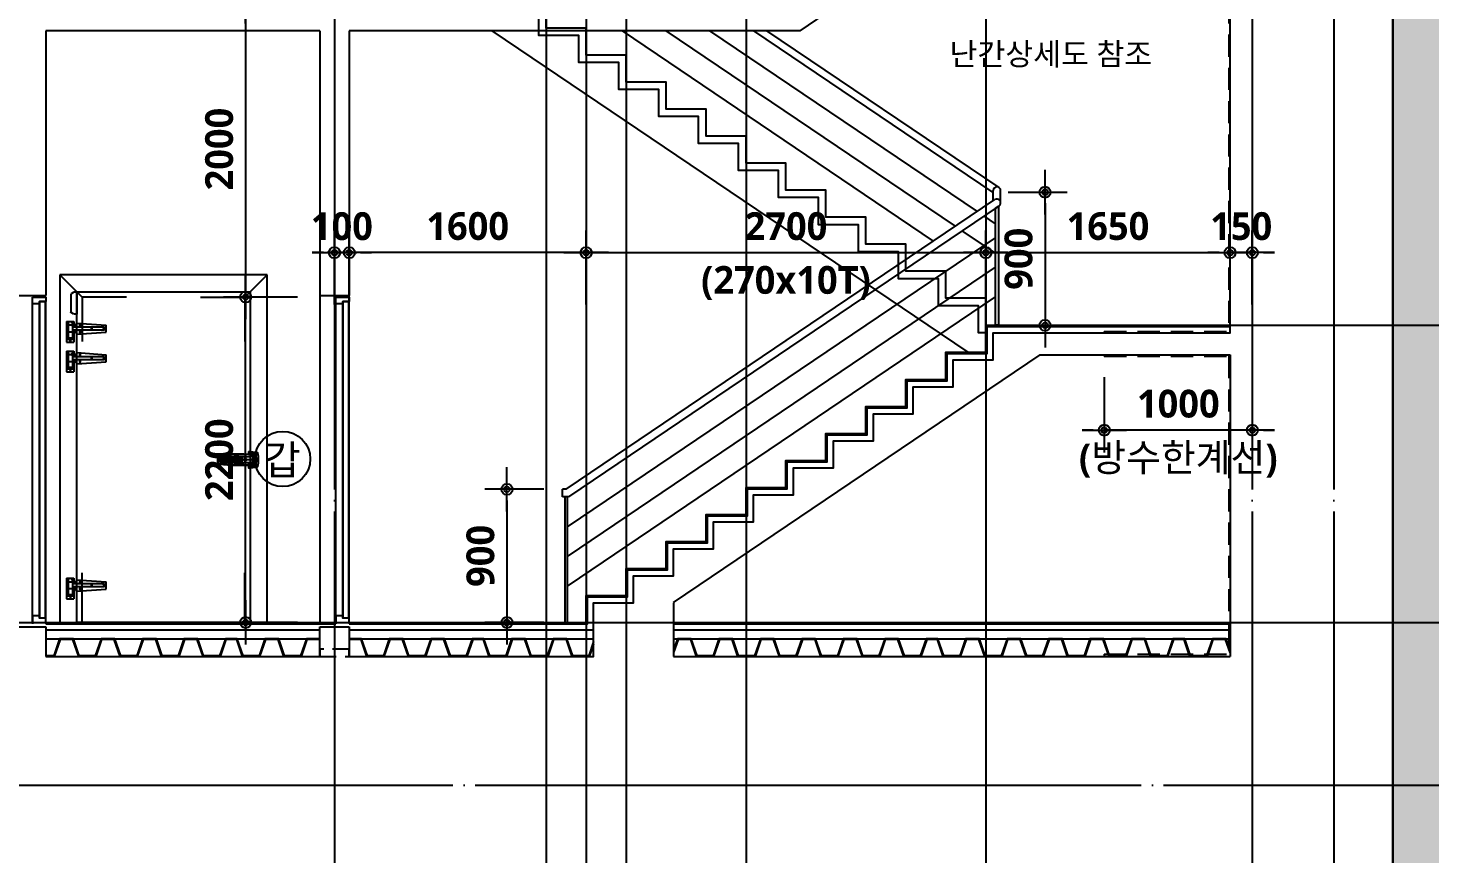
# Model space of a CAD drawing. Header units: millimetres. Extents: x 0 to 356400, y 0 to 68257.
# Drawn here: x 199155 to 208625, y 12135 to 17719 of the extents above; entities that cross this region are included whole.
import ezdxf
from ezdxf.enums import TextEntityAlignment as Align
from ezdxf.lldxf.tags import DXFTag

# ---------------------------------------------------------------- set-up
doc = ezdxf.new("R2010")
doc.units = ezdxf.units.MM
doc.header["$LTSCALE"] = 75
for name, pattern in [('CEN', [62, 60, -1, 0, -1]), ('HID', [2.3, 1.5, -0.8]), ('STD_HIDDEN', [3, 2, -1])]:
    doc.linetypes.add(name, pattern=pattern)
doc.layers.get('Defpoints').update_dxf_attribs({"color": 161})
for name, color, linetype in [('8', 8, 'Continuous'), ('A-ANNO-SYMB', 7, 'Continuous'), ('A-ANNO-TEXT1', 7, 'Continuous'), ('A-ANNO-TITL', 7, 'Continuous'), ('A-CEN', 1, 'CEN'), ('A-DETL-WPRO-TYP2', 5, 'STD_HIDDEN'), ('A-DOOR', 4, 'Continuous'), ('A-FIN-TYP1', 6, 'Continuous'), ('A-SECT-DRBD', 4, 'Continuous'), ('A-SECT-ELEV', 8, 'Continuous'), ('A-SECT-Hrail1', 8, 'Continuous'), ('A-SECT-Hrail2', 6, 'Continuous'), ('A-SECT-MATR1', 4, 'Continuous'), ('A-SECT-STAIRS', 4, 'Continuous'), ('A-ST-AXIS-CEN', 252, 'CEN'), ('A-ST-AXIS-DIM', 7, 'Continuous'), ('A-ST-CONC', 2, 'Continuous'), ('DOOR-2', 1, 'Continuous'), ('DOOR-3', 8, 'Continuous'), ('HID', 7, 'HID'), ('LEADER', 7, 'Continuous'), ('방열문', 7, 'Continuous')]:
    doc.layers.add(name, color=color, linetype=linetype)
doc.layers.add('G(그리드2)', color=235, linetype='Continuous', plot=False)
doc.styles.add('2020음성 1차', font='NanumGothicBold.ttf')
doc.styles.add('SH_대대리576', font='')
doc.styles.add('SH_진천_나눔', font='NanumGothicBold.ttf')
doc.styles.get('SH_대대리576').set_extended_font_data('NanumGothic', bold=True)
tags = doc.linetypes.add('破線', pattern=[38.1, 25.4, -12.7]).pattern_tags.tags
tags[6:7] = [DXFTag(74, 4), DXFTag(75, 0), DXFTag(340, '0'), DXFTag(46, 1.0), DXFTag(50, 0.0), DXFTag(44, 0.0), DXFTag(45, 0.0)]
tags[4:5] = [DXFTag(74, 4), DXFTag(75, 0), DXFTag(340, '0'), DXFTag(46, 1.0), DXFTag(50, 0.0), DXFTag(44, 0.0), DXFTag(45, 0.0)]
doc.dimstyles.new('SHP 75 (in)', dxfattribs={"dimscale": 75, "dimtxt": 2.5, "dimasz": 1, "dimexe": 2, "dimexo": 2, "dimgap": 1, "dimtad": 1, "dimdec": 0, "dimzin": 0, "dimdsep": 46, "dimtxsty": 'SH_대대리576', "dimblk": 'DIMDOT', "dimblk1": 'NONE', "dimblk2": 'DIMDOT', "dimcen": 0.09, "dimclrd": 256, "dimclre": 256, "dimclrt": 3, "dimadec": 0, "dimazin": 1, "dimtfac": 1, "dimtdec": 0, "dimtix": 1, "dimtmove": 2, "dimatfit": 0, "dimldrblk": 'DIMDOT', "dimfxl": 1, "dimtfillclr": 3, "dimtolj": 1, "dimtzin": 0, "dimlwd": -1, "dimlwe": -1, "dimarcsym": 0})

# ---------------------------------------------------------------- blocks, each defined once
blk = doc.blocks.new('DIMDOT')
at = {"color": 0}
blk.add_line((-2, 0), (2, 0), dxfattribs=at)
for radius in [0.5, 0.25]:
    blk.add_circle((0, 0), radius, dxfattribs=at)
blk = doc.blocks.new('*D3949')
at = {"layer": 'A-ST-AXIS-DIM'}
for p, q in [((200975, 15900), (200475, 15900)), ((200625, 13775), (200625, 15825)), ((200975, 13700), (200475, 13700))]:
    blk.add_line(p, q, dxfattribs=at)
at = {"layer": 'Defpoints', "color": 0}
for p in [(200625, 15900), (201125, 15900), (201125, 13700)]:
    blk.add_point(p, dxfattribs=at)
at = {"layer": 'A-ST-AXIS-DIM', "linetype": 'ByBlock', "xscale": 75, "yscale": 75, "zscale": 75}
for p, rotation in [((200625, 15900), 90), ((200625, 13700), 270)]:
    blk.add_blockref('DIMDOT', p, dxfattribs=dict(at, rotation=rotation))
at = {"layer": 'A-ST-AXIS-DIM', "color": 3, "insert": (200446.9, 14800), "char_height": 187.5, "attachment_point": 5, "rotation": 90, "style": 'SH_대대리576'}
blk.add_mtext('\\A1;2200', dxfattribs=at)
blk = doc.blocks.new('_None')
blk = doc.blocks.new('*D3950')
at = {"layer": 'A-ST-AXIS-DIM'}
for p, q in [((200975, 17900), (200475, 17900)), ((200625, 17825), (200625, 15975)), ((200975, 15900), (200475, 15900))]:
    blk.add_line(p, q, dxfattribs=at)
at = {"layer": 'Defpoints', "color": 0}
for p in [(201125, 17900), (200625, 15900), (201125, 15900)]:
    blk.add_point(p, dxfattribs=at)
at = {"layer": 'A-ST-AXIS-DIM', "linetype": 'ByBlock', "xscale": 75, "yscale": 75, "zscale": 75}
for p, rotation in [((200625, 17900), 90), ((200625, 15900), 270)]:
    blk.add_blockref('DIMDOT', p, dxfattribs=dict(at, rotation=rotation))
at = {"layer": 'A-ST-AXIS-DIM', "color": 3, "insert": (200446.9, 16900), "char_height": 187.5, "attachment_point": 5, "rotation": 90, "style": 'SH_대대리576'}
blk.add_mtext('\\A1;2000', dxfattribs=at)
blk = doc.blocks.new('갑종 TEXT100')
at = {"layer": 'A-ANNO-SYMB'}
blk.add_circle((0, 0), 280, dxfattribs=at)
at = {"layer": 'A-ANNO-TITL', "style": '2020음성 1차'}
blk.add_text('갑 ', height=300, dxfattribs=at).set_placement((46, -10), align=Align.MIDDLE_CENTER)
blk = doc.blocks.new('*D3958')
at = {"layer": 'A-ST-AXIS-DIM'}
for p, q in [((201325, 15850), (201325, 16350)), ((202925, 15850), (202925, 16350)), ((202850, 16200), (201400, 16200))]:
    blk.add_line(p, q, dxfattribs=at)
at = {"layer": 'Defpoints', "color": 0}
for p in [(201325, 16200), (201325, 15700), (202925, 15700)]:
    blk.add_point(p, dxfattribs=at)
at = {"layer": 'A-ST-AXIS-DIM', "linetype": 'ByBlock', "xscale": 75, "yscale": 75, "zscale": 75, "rotation": 180}
blk.add_blockref('DIMDOT', (201325, 16200), dxfattribs=at)
at = {"layer": 'A-ST-AXIS-DIM', "linetype": 'ByBlock', "xscale": 75, "yscale": 75, "zscale": 75}
blk.add_blockref('DIMDOT', (202925, 16200), dxfattribs=at)
at = {"layer": 'A-ST-AXIS-DIM', "color": 3, "insert": (202125, 16378.5), "char_height": 187.5, "attachment_point": 5, "style": 'SH_대대리576'}
blk.add_mtext('\\A1;1600', dxfattribs=at)
blk = doc.blocks.new('*D3960')
at = {"layer": 'A-ST-AXIS-DIM'}
for p, q in [((201225, 15850), (201225, 16350)), ((201325, 15850), (201325, 16350)), ((201150, 16200), (201075, 16200)), ((201225, 16200), (201325, 16200)), ((201400, 16200), (201475, 16200))]:
    blk.add_line(p, q, dxfattribs=at)
at = {"layer": 'Defpoints', "color": 0}
for p in [(201325, 16200), (201225, 15700), (201325, 15700)]:
    blk.add_point(p, dxfattribs=at)
at = {"layer": 'A-ST-AXIS-DIM', "linetype": 'ByBlock', "xscale": 75, "yscale": 75, "zscale": 75}
blk.add_blockref('DIMDOT', (201225, 16200), dxfattribs=at)
at = {"layer": 'A-ST-AXIS-DIM', "linetype": 'ByBlock', "xscale": 75, "yscale": 75, "zscale": 75, "rotation": 180}
blk.add_blockref('DIMDOT', (201325, 16200), dxfattribs=at)
at = {"layer": 'A-ST-AXIS-DIM', "color": 3, "insert": (201275, 16377.8), "char_height": 187.5, "attachment_point": 5, "style": 'SH_대대리576'}
blk.add_mtext('\\A1;100', dxfattribs=at)
blk = doc.blocks.new('*D4036')
at = {"layer": 'A-ST-AXIS-DIM'}
for p, q in [((202640, 14600), (202240, 14600)), ((202390, 14525), (202390, 13775)), ((202640, 13700), (202240, 13700))]:
    blk.add_line(p, q, dxfattribs=at)
at = {"layer": 'Defpoints', "color": 0}
for p in [(202790, 14600), (202390, 13700), (202790, 13700)]:
    blk.add_point(p, dxfattribs=at)
at = {"layer": 'A-ST-AXIS-DIM', "linetype": 'ByBlock', "xscale": 75, "yscale": 75, "zscale": 75}
for p, rotation in [((202390, 14600), 90), ((202390, 13700), 270)]:
    blk.add_blockref('DIMDOT', p, dxfattribs=dict(at, rotation=rotation))
at = {"layer": 'A-ST-AXIS-DIM', "color": 3, "insert": (202211.5, 14150), "char_height": 187.5, "attachment_point": 5, "rotation": 90, "style": 'SH_대대리576'}
blk.add_mtext('\\A1;900', dxfattribs=at)
blk = doc.blocks.new('G$C97EFEF72')
at = {"layer": 'DOOR-3'}
for p, q in [((19.1, 104.1), (9.1, 103.8)), ((65.8, 109.8), (12.1, 105.1)), ((18.8, 94.9), (26.8, 94.9)), ((65.6, 108.2), (19.1, 104.1)), ((24.5, 96.8), (25.6, 95.6)), ((65.8, 101.4), (27.3, 98.1)), ((67.1, 99.9), (27.4, 96.5)), ((43.8, 94.9), (51.8, 94.9)), ((67.4, 109.3), (66.2, 108)), ((66.2, 101.6), (67.7, 100.2)), ((66.4, 107.5), (66.4, 102.1)), ((68, 92.6), (68, 107.8)), ((0, 54.9), (280.4, 54.9)), ((19.1, 5.7), (9.1, 6)), ((65.8, 0), (12.1, 4.7)), ((18.8, 88.9), (26.8, 88.9)), ((19, 20.9), (27, 20.9)), ((19, 14.9), (27, 14.9)), ((65.6, 1.6), (19.1, 5.7)), ((21, 13), (22.1, 14.2)), ((65.8, 8.4), (27.3, 11.8)), ((67.1, 9.9), (27.4, 13.4)), ((37.6, 81.5), (56.9, 72.2)), ((37.6, 28.3), (56.9, 37.6)), ((43.5, 20.9), (51.5, 20.9)), ((43.5, 14.9), (51.5, 14.9)), ((43.8, 88.9), (51.8, 88.9)), ((59.7, 75), (46.7, 90.6)), ((59.7, 34.8), (46.7, 19.2)), ((66, 0), (64.4, 0)), ((66.2, 8.2), (67.7, 9.6)), ((66.2, 1.8), (67.4, 0.5)), ((66.4, 2.3), (66.4, 7.7)), ((68, 2), (68, 17.3)), ((87.9, 55.9), (94.9, 55.9)), ((87.9, 53.9), (87.9, 55.9)), ((87.9, 53.9), (94.9, 53.9)), ((94.9, 53.9), (94.9, 55.9)), ((110.9, 42.4), (110.9, 67.4)), ((111.4, 67.9), (154.9, 67.9)), ((111.4, 43.2), (111.4, 66.7)), ((115.7, 64.7), (111.4, 66.7)), ((115.7, 45.2), (111.4, 43.2)), ((111.4, 41.9), (154.9, 41.9)), ((112.4, 67.7), (141.4, 67.7)), ((115.7, 64.7), (112.4, 67.7)), ((115.7, 45.2), (112.4, 42.2)), ((112.4, 42.2), (141.4, 42.2)), ((115.7, 45.2), (115.7, 64.7)), ((115.7, 64.7), (141.4, 64.7)), ((115.7, 45.2), (141.4, 45.2)), ((122.3, 42.2), (122.3, 67.7)), ((130.4, 42.2), (130.4, 67.7)), ((144.3, 79.1), (162.4, 94.1)), ((144.3, 30.7), (162.4, 15.7)), ((151.4, 67.6), (151.4, 67.9)), ((151.4, 41.9), (151.4, 42.2)), ((154.9, 67.6), (154.9, 67.9)), ((154.9, 41.9), (154.9, 42.2)), ((159.1, 74.9), (253.4, 74.9)), ((159.1, 34.9), (253.4, 34.9)), ((255.5, 74), (271.8, 83.1)), ((271.8, 26.7), (255.5, 35.8)), ((256.4, 64.4), (256.4, 71.9)), ((256.4, 64.4), (274.3, 64.4)), ((256.4, 61.4), (272.3, 61.4)), ((256.4, 48.4), (272.3, 48.4)), ((256.4, 37.9), (256.4, 45.4)), ((256.4, 45.4), (274.3, 45.4)), ((272.7, 62.4), (269.4, 62.4)), ((269.4, 62.4), (269.4, 47.4)), ((272.7, 47.4), (269.4, 47.4))]:
    blk.add_line(p, q, dxfattribs=at)
at = {"layer": 'DOOR-3', "ltscale": 0.4}
for p, q in [((19, 81.9), (19, 101.9)), ((26.5, 81.9), (26.5, 101.9)), ((44, 81.9), (44, 101.9)), ((51.5, 81.9), (51.5, 101.9)), ((19.2, 27.9), (19.2, 7.9)), ((26.8, 27.9), (26.8, 7.9)), ((43.8, 27.9), (43.8, 7.9)), ((51.2, 27.9), (51.2, 7.9)), ((91.4, 40.2), (91.4, 69.6)), ((135.1, 80.9), (157.6, 80.9)), ((135.1, 28.9), (157.6, 28.9)), ((146.4, 92.2), (146.4, 69.7)), ((146.4, 17.7), (146.4, 40.2)), ((213.1, 80.9), (235.6, 80.9)), ((213.1, 28.9), (235.6, 28.9)), ((224.4, 92.2), (224.4, 69.7)), ((224.4, 17.7), (224.4, 40.2))]:
    blk.add_line(p, q, dxfattribs=at)
at = {"layer": 'DOOR-3', "ltscale": 0.5}
for p, q in [((10.5, 91.9), (59.5, 91.9)), ((13.8, 17.9), (62.7, 17.9)), ((126.4, 35.2), (126.4, 74.6))]:
    blk.add_line(p, q, dxfattribs=at)
at = {"layer": 'DOOR-3'}
for centre, radius in [((91.4, 54.9), 8.05), ((91.4, 54.9), 7.45), ((146.4, 80.9), 6.25), ((146.4, 28.9), 6.25), ((146.4, 80.8), 3), ((146.5, 28.9), 2.5), ((224.4, 80.9), 6.25), ((224.4, 28.9), 6.25), ((224.4, 80.9), 3), ((224.4, 28.9), 3)]:
    blk.add_circle(centre, radius, dxfattribs=at)
for centre, radius, start, end in [((304, 54.9), 300, 171.18263, 188.81737), ((12.5, 100.1), 5, 95, 171.18263), ((19, 91.9), 3, 90, 270), ((304, 54.9), 286, 170.68408, 189.31592), ((19.3, 101.6), 2.5, 350.68408, 95), ((24.8, 101.6), 3, 95, 179.78409), ((27.7, 93.5), 4.6, 95, 172.0567), ((27.7, 93.5), 3, 95, 172.0567), ((26.5, 91.9), 3, 270, 90), ((44, 91.9), 3, 90, 270), ((135.7, -905.1), 1000, 82.51189, 95.10857), ((51.5, 91.9), 3, 270, 90), ((65.7, 107.5), 0.7, 0, 95), ((66, 107.8), 2, 0, 95), ((65.7, 102.1), 0.7, 275, 0), ((67, 100.9), 1, 275, 0), ((12.5, 9.7), 5, 188.81737, 265), ((19.2, 17.9), 3, 90, 270), ((19.3, 8.2), 2.5, 265, 9.31592), ((24.2, 16.4), 4.6, 187.9433, 265), ((304, 54.9), 283.6, 172.0567, 187.9433), ((24.2, 16.4), 3, 187.9433, 265), ((24.8, 8.2), 3, 180.21591, 265), ((304, 54.9), 282, 172.0567, 187.9433), ((26.8, 17.9), 3, 270, 90), ((336.4, 54.9), 300, 174.85383, 185.14617), ((47.6, 80.9), 10, 95.10857, 174.85383), ((47.6, 28.9), 10, 185.14617, 264.89143), ((336.4, 54.9), 297.5, 174.85383, 185.14617), ((47.6, 80.9), 7.5, 95.10857, 174.85383), ((47.6, 28.9), 7.5, 185.14617, 264.89143), ((43.8, 17.9), 3, 90, 270), ((135.7, 1015), 1000, 264.89143, 277.48811), ((135.7, -905.1), 997.5, 82.51189, 95.10857), ((135.7, 1015), 997.5, 264.89143, 277.48811), ((51.2, 17.9), 3, 270, 90), ((353.9, 54.9), 297.5, 176.66306, 183.33694), ((59.9, 72), 3, 94.39936, 176.45424), ((59.9, 37.8), 3, 183.54576, 265.60064), ((135.1, -905.5), 983.4, 89.65563, 94.39936), ((135.1, 1015.3), 983.4, 265.60064, 270.34437), ((65.7, 2.3), 0.7, 265, 0), ((65.7, 7.7), 0.7, 0, 85), ((66, 2), 2, 265, 0), ((67, 8.9), 1, 0, 85), ((111.4, 67.4), 0.5, 90, 180), ((111.4, 42.4), 0.5, 180, 270), ((112.4, 66.7), 1, 90, 180), ((112.4, 43.2), 1, 180, 270), ((137.2, 72.9), 5, 354.71336, 89.87728), ((137.2, 36.9), 5, 270.12272, 5.28664), ((137.2, 36.9), 5, 270.12272, 5.28664), ((141.1, 82.9), 5, 269.65563, 309.69329), ((141.1, 26.9), 5, 50.30671, 90.34437), ((142.3, -1938.3), 2003, 86.73302, 90.0293), ((142.3, 2048.2), 2003, 269.9707, 273.26698), ((142.4, -1932.3), 2000, 86.73306, 90.02934), ((142.4, 2042.2), 2000, 269.97066, 273.26694), ((331.9, 54.9), 190.6, 173.70229, 176.08805), ((331.9, 54.9), 190.6, 183.91195, 186.29771), ((147.5, 75.3), 5, 129.69329, 173.70229), ((147.5, 34.6), 5, 186.29771, 230.30671), ((331.9, 54.9), 184.3, 173.84368, 175.9546), ((331.9, 54.9), 184.3, 184.0454, 186.97551), ((331.9, 54.9), 180.2, 185.76744, 189.71408), ((331.9, 54.9), 180.2, 171.1606, 173.92605), ((331.9, 54.9), 178.8, 170.3175, 173.2323), ((331.9, 54.9), 178.8, 186.96995, 190.06518), ((331.9, 54.9), 174, 166.97085, 175.81885), ((331.9, 54.9), 174, 184.18115, 193.02915), ((253.4, 71.9), 3, 0, 90), ((253.4, 37.9), 3, 270, 0), ((264.7, 76.4), 7.5, 8.83472, 82.51189), ((264.7, 33.4), 7.5, 277.48811, 351.16528), ((264.7, 76.4), 10, 8.83472, 82.51189), ((264.7, 33.4), 10, 277.48811, 351.16528), ((126.4, 54.9), 147.5, 3.3262, 8.83472), ((126.4, 54.9), 147.5, 351.16528, 356.6738), ((272.3, 60.4), 1, 1.06468, 90), ((272.3, 49.4), 1, 270, 358.93532), ((272.7, 63.4), 1, 270, 3.3262), ((272.7, 46.4), 1, 356.6738, 90), ((-23.6, 54.9), 297, 358.93532, 1.06468), ((274.3, 62.4), 2, 1.44216, 90), ((274.3, 47.4), 2, 270, 358.55784), ((126.4, 54.9), 150, 351.16528, 8.83472), ((-23.6, 54.9), 300, 358.55784, 1.44216)]:
    blk.add_arc(centre, radius, start, end, dxfattribs=at)
at = {"layer": 'DOOR-3', "color": 0, "linetype": 'ByBlock'}
for p in [(28.5, 97.1), (12.1, 4.7), (28.8, 12.8), (64.4, 0), (65.8, 0), (66, 0), (111.4, 66.7), (112.4, 67.7), (112.4, 42.2), (141.4, 67.7), (256.4, 64.4), (276.3, 62.5)]:
    blk.add_point(p, dxfattribs=at)
blk = doc.blocks.new('G$C08C975F9')
at = {"layer": 'DOOR-3'}
for p, q in [((197.6, 129), (0, 115)), ((0, 67), (0, 115)), ((10.7, 101.2), (218.3, 101.2)), ((10.7, 80.7), (10.7, 101.2)), ((197.6, 129), (207.2, 114.1)), ((207.2, 114.1), (256.2, 114.1)), ((218.9, 140), (218.9, 114.1)), ((266.9, 140), (218.9, 140)), ((228.3, 111), (228.3, 70.9)), ((256.2, 114.1), (256.2, 67.8)), ((256.2, 114.1), (261.6, 113.5)), ((261.6, 113.5), (261.6, 67.8)), ((266.9, 140), (266.9, 0)), ((197.6, 53), (0, 67)), ((10.7, 80.7), (219.6, 80.7)), ((197.6, 53), (207.2, 67.8)), ((207.2, 67.8), (256.2, 67.8)), ((218.9, 67.8), (218.9, 0)), ((228.3, 27.6), (218.9, 20.5)), ((266.9, 20.5), (218.9, 20.5)), ((266.9, 0), (218.9, 0)), ((266.9, 0), (218.9, 0)), ((228.3, 67.8), (228.3, 27.6)), ((228.3, 27.6), (256.2, 27.6)), ((256.2, 67.8), (256.2, 27.6)), ((256.2, 67.8), (266.9, 67.8)), ((256.2, 27.6), (266.9, 20.5))]:
    blk.add_line(p, q, dxfattribs=at)
for centre, radius in [((17.9, 91), 4), ((97.6, 91), 4), ((176.9, 113.5), 4), ((228.9, 127), 4.8), ((256.9, 127), 4.8), ((176.9, 68.5), 4), ((242.9, 13), 4.8)]:
    blk.add_circle(centre, radius, dxfattribs=at)
for centre, start, end in [((217.1, 112.3), 275.97454, 3.40653), ((217.1, 69.6), 356.59347, 84.02546)]:
    blk.add_arc(centre, 11.2, start, end, dxfattribs=at)
blk = doc.blocks.new('방열문01-ELE')
at = {"layer": 'DOOR-2'}
for p, q in [((150, 2200), (0, 2350)), ((1250, 2200), (1400, 2350))]:
    blk.add_line(p, q, dxfattribs=at)
at = {"layer": 'DOOR-2', "ltscale": 3}
for p, q in [((1285, 2233), (1287.5, 2233)), ((1285, 2233), (1285, 2083)), ((1287.5, 2233), (1303.8, 2232)), ((1287.5, 2233), (1287.5, 2083)), ((1305.1, 2231.7), (1323.9, 2221.4)), ((1325.5, 2218.7), (1325.5, 2097.3)), ((1287.5, 2083), (1303.8, 2084)), ((1305.1, 2084.3), (1323.9, 2094.6)), ((1285, 2083), (1287.5, 2083))]:
    blk.add_line(p, q, dxfattribs=at)
at = {"layer": 'DOOR-2', "linetype": '破線', "ltscale": 3}
for p, q in [((150, 0), (150, 335)), ((1250, 0), (1250, 335))]:
    blk.add_line(p, q, dxfattribs=at)
at = {"layer": 'DOOR-2'}
blk.add_lwpolyline([(1285, 2235), (115, 2235), (115, 0), (1285, 0)], close=True, dxfattribs=at)
at = {"layer": 'DOOR-2', "linetype": '破線', "ltscale": 3}
for points in [[(450, 2200), (150, 2200), (150, 1900)], [(950, 2200), (1250, 2200), (1250, 1900)]]:
    blk.add_lwpolyline(points, dxfattribs=at)
at = {"layer": 'DOOR-2', "ltscale": 3}
for centre, start, end in [((1322.5, 2218.7), 0, 61.29405), ((1322.5, 2097.3), 298.70595, 0)]:
    blk.add_arc(centre, 3, start, end, dxfattribs=at)
at = {"layer": '방열문'}
for p, q in [((0, 0), (0, 2350)), ((0, 2350), (1400, 2350)), ((1400, 2350), (1400, 0))]:
    blk.add_line(p, q, dxfattribs=at)
at = {"color": 7, "linetype": 'Continuous'}
for name, p in [('G$C08C975F9', (1087.4, 1895)), ('G$C08C975F9', (1087.4, 1695)), ('G$C97EFEF72', (56.5, 1045.1)), ('G$C08C975F9', (1087.4, 159))]:
    blk.add_blockref(name, p, dxfattribs=at)
blk = doc.blocks.new('*D5219')
at = {"layer": 'A-ST-AXIS-DIM'}
for p, q in [((206425, 15358.7), (206425, 14850)), ((207425, 15350), (207425, 14850)), ((206350, 15000), (206275, 15000)), ((207425, 15000), (206425, 15000)), ((207500, 15000), (207575, 15000))]:
    blk.add_line(p, q, dxfattribs=at)
at = {"layer": 'Defpoints', "color": 0}
for p in [(206425, 15508.7), (207425, 15500), (206425, 15000)]:
    blk.add_point(p, dxfattribs=at)
at = {"layer": 'A-ST-AXIS-DIM', "linetype": 'ByBlock', "xscale": 75, "yscale": 75, "zscale": 75}
blk.add_blockref('DIMDOT', (206425, 15000), dxfattribs=at)
at = {"layer": 'A-ST-AXIS-DIM', "linetype": 'ByBlock', "xscale": 75, "yscale": 75, "zscale": 75, "rotation": 180}
blk.add_blockref('DIMDOT', (207425, 15000), dxfattribs=at)
at = {"layer": 'A-ST-AXIS-DIM', "color": 3, "char_height": 187.5, "attachment_point": 5, "style": 'SH_대대리576'}
for s, insert in [('\\A1;1000', (206925, 15177.8)), ('\\A1;(방수한계선)', (206925, 14794.4))]:
    blk.add_mtext(s, dxfattribs=dict(at, insert=insert))
blk = doc.blocks.new('*D9105')
at = {"layer": 'A-ST-AXIS-DIM'}
for p, q in [((202925, 15850), (202925, 16350)), ((205625, 15850), (205625, 16350)), ((203000, 16200), (205550, 16200))]:
    blk.add_line(p, q, dxfattribs=at)
at = {"layer": 'Defpoints', "color": 0}
for p in [(205625, 16200), (202925, 15700), (205625, 15700)]:
    blk.add_point(p, dxfattribs=at)
at = {"layer": 'A-ST-AXIS-DIM', "linetype": 'ByBlock', "xscale": 75, "yscale": 75, "zscale": 75}
for p, rotation in [((202925, 16200), 179.9999999999999), ((205625, 16200), 359.9999999999999)]:
    blk.add_blockref('DIMDOT', p, dxfattribs=dict(at, rotation=rotation))
at = {"layer": 'A-ST-AXIS-DIM', "color": 3, "char_height": 187.5, "attachment_point": 5, "style": 'SH_대대리576'}
for s, insert in [('\\A1;2700', (204275, 16378.1)), ('\\A1;(270x10T)', (204275, 15994.8))]:
    blk.add_mtext(s, dxfattribs=dict(at, insert=insert))
blk = doc.blocks.new('*D9106')
at = {"layer": 'A-ST-AXIS-DIM'}
for p, q in [((205625, 15850), (205625, 16350)), ((207275, 15850), (207275, 16350)), ((205700, 16200), (207200, 16200))]:
    blk.add_line(p, q, dxfattribs=at)
at = {"layer": 'Defpoints', "color": 0}
for p in [(207275, 16200), (205625, 15700), (207275, 15700)]:
    blk.add_point(p, dxfattribs=at)
at = {"layer": 'A-ST-AXIS-DIM', "linetype": 'ByBlock', "xscale": 75, "yscale": 75, "zscale": 75}
for p, rotation in [((205625, 16200), 179.9999999999999), ((207275, 16200), 359.9999999999999)]:
    blk.add_blockref('DIMDOT', p, dxfattribs=dict(at, rotation=rotation))
at = {"layer": 'A-ST-AXIS-DIM', "color": 3, "insert": (206450, 16378.5), "char_height": 187.5, "attachment_point": 5, "style": 'SH_대대리576'}
blk.add_mtext('\\A1;1650', dxfattribs=at)
blk = doc.blocks.new('*D9107')
at = {"layer": 'A-ST-AXIS-DIM'}
for p, q in [((201325, 15850), (201325, 16350)), ((202925, 15850), (202925, 16350)), ((202850, 16200), (201400, 16200))]:
    blk.add_line(p, q, dxfattribs=at)
at = {"layer": 'Defpoints', "color": 0}
for p in [(201325, 16200), (201325, 15700), (202925, 15700)]:
    blk.add_point(p, dxfattribs=at)
at = {"layer": 'A-ST-AXIS-DIM', "linetype": 'ByBlock', "xscale": 75, "yscale": 75, "zscale": 75, "rotation": 180}
blk.add_blockref('DIMDOT', (201325, 16200), dxfattribs=at)
at = {"layer": 'A-ST-AXIS-DIM', "linetype": 'ByBlock', "xscale": 75, "yscale": 75, "zscale": 75}
blk.add_blockref('DIMDOT', (202925, 16200), dxfattribs=at)
at = {"layer": 'A-ST-AXIS-DIM', "color": 3, "insert": (202125, 16378.5), "char_height": 187.5, "attachment_point": 5, "style": 'SH_대대리576'}
blk.add_mtext('\\A1;1600', dxfattribs=at)
blk = doc.blocks.new('*D9108')
at = {"layer": 'A-ST-AXIS-DIM'}
for p, q in [((201225, 15850), (201225, 16350)), ((201325, 15850), (201325, 16350)), ((201150, 16200), (201075, 16200)), ((201225, 16200), (201325, 16200)), ((201400, 16200), (201475, 16200))]:
    blk.add_line(p, q, dxfattribs=at)
at = {"layer": 'Defpoints', "color": 0}
for p in [(201325, 16200), (201225, 15700), (201325, 15700)]:
    blk.add_point(p, dxfattribs=at)
at = {"layer": 'A-ST-AXIS-DIM', "linetype": 'ByBlock', "xscale": 75, "yscale": 75, "zscale": 75}
blk.add_blockref('DIMDOT', (201225, 16200), dxfattribs=at)
at = {"layer": 'A-ST-AXIS-DIM', "linetype": 'ByBlock', "xscale": 75, "yscale": 75, "zscale": 75, "rotation": 180}
blk.add_blockref('DIMDOT', (201325, 16200), dxfattribs=at)
at = {"layer": 'A-ST-AXIS-DIM', "color": 3, "insert": (201275, 16377.8), "char_height": 187.5, "attachment_point": 5, "style": 'SH_대대리576'}
blk.add_mtext('\\A1;100', dxfattribs=at)
blk = doc.blocks.new('*D9109')
at = {"layer": 'A-ST-AXIS-DIM'}
for p, q in [((207275, 15850), (207275, 16350)), ((207425, 15850), (207425, 16350)), ((207200, 16200), (207125, 16200)), ((207425, 16200), (207275, 16200)), ((207500, 16200), (207575, 16200))]:
    blk.add_line(p, q, dxfattribs=at)
at = {"layer": 'Defpoints', "color": 0}
for p in [(207275, 16200), (207275, 15700), (207425, 15700)]:
    blk.add_point(p, dxfattribs=at)
at = {"layer": 'A-ST-AXIS-DIM', "linetype": 'ByBlock', "xscale": 75, "yscale": 75, "zscale": 75}
blk.add_blockref('DIMDOT', (207275, 16200), dxfattribs=at)
at = {"layer": 'A-ST-AXIS-DIM', "linetype": 'ByBlock', "xscale": 75, "yscale": 75, "zscale": 75, "rotation": 180}
blk.add_blockref('DIMDOT', (207425, 16200), dxfattribs=at)
at = {"layer": 'A-ST-AXIS-DIM', "color": 3, "insert": (207350, 16378.1), "char_height": 187.5, "attachment_point": 5, "style": 'SH_대대리576'}
blk.add_mtext('\\A1;150', dxfattribs=at)
blk = doc.blocks.new('*D9216')
at = {"layer": 'A-ST-AXIS-DIM'}
for p, q in [((205775, 16608.7), (206175, 16608.7)), ((206025, 16533.7), (206025, 15783.7)), ((205775, 15708.7), (206175, 15708.7))]:
    blk.add_line(p, q, dxfattribs=at)
at = {"layer": 'Defpoints', "color": 0}
for p in [(205625, 16608.7), (205625, 15708.7), (206025, 15708.7)]:
    blk.add_point(p, dxfattribs=at)
at = {"layer": 'A-ST-AXIS-DIM', "linetype": 'ByBlock', "xscale": 75, "yscale": 75, "zscale": 75}
for p, rotation in [((206025, 16608.7), 90), ((206025, 15708.7), 270)]:
    blk.add_blockref('DIMDOT', p, dxfattribs=dict(at, rotation=rotation))
at = {"layer": 'A-ST-AXIS-DIM', "color": 3, "insert": (205846.5, 16158.7), "char_height": 187.5, "attachment_point": 5, "rotation": 90, "style": 'SH_대대리576'}
blk.add_mtext('\\A1;900', dxfattribs=at)

msp = doc.modelspace()

# ---------------------------------------------------------------- hatches: boundary and pattern name
at = {"layer": '8', "transparency": 33554687}
h = msp.add_hatch(color=256, dxfattribs=at)
h.dxf.hatch_style = 1
h.paths.add_polyline_path([(193475, 10890), (201117.8, 10890), (201437.8, 11210), (208435, 11210), (208435, 11470), (208375, 11470), (208375, 30500), (210175, 30500), (210175, 9800), (193475, 9800)])

# ---------------------------------------------------------------- linework, layer by layer
at = {"layer": '8'}
msp.add_lwpolyline([(193475, 10890), (201117.8, 10890), (201437.8, 11210), (208435, 11210), (208435, 11470), (208375, 11470), (208375, 30500), (210175, 30500), (210175, 9800), (193475, 9800)], close=True, dxfattribs=at)
at = {"layer": 'A-CEN'}
for p, q in [((201225, 56300), (201225, 9200)), ((207425, 56300), (207425, 9200)), ((205625, 15708.7), (210775, 15708.7)), ((192875, 13700), (210775, 13700)), ((192875, 12600), (210775, 12600))]:
    msp.add_line(p, q, dxfattribs=at)
at = {"layer": 'A-DETL-WPRO-TYP2'}
for p, q in [((207267, 18799.7), (207267, 15666.7)), ((206425, 15666.7), (207267, 15666.7)), ((206425, 15666.7), (206425, 15658.7)), ((206425, 15500.7), (206425, 15508.7)), ((206425, 15500.7), (207267, 15500.7)), ((207267, 15500.7), (207267, 13485)), ((206425, 13485), (207267, 13485)), ((206425, 13485), (206425, 13470))]:
    msp.add_line(p, q, dxfattribs=at)
at = {"layer": 'A-DOOR'}
for p, q in [((199185, 15855), (199185, 15900)), ((199185, 13700), (199185, 15855)), ((199232, 13745), (199232, 15870)), ((199272.5, 13730), (199272.5, 15870)), ((199275, 13700), (199275, 15870)), ((201235, 15855), (201235, 15900)), ((201235, 13700), (201235, 15855)), ((201282, 13745), (201282, 15870)), ((201322.5, 13730), (201322.5, 15870)), ((201325, 13700), (201325, 15870)), ((199185, 13745), (199185, 13700)), ((201235, 13745), (201235, 13700))]:
    msp.add_line(p, q, dxfattribs=at)
for points in [[(199185, 15900), (199275, 15900), (199275, 15870), (199232, 15870), (199232, 15855), (199185, 15855)], [(199234.5, 13730), (199234.5, 15870), (199272.5, 15870)], [(199234.5, 13730), (199234.5, 15870), (199272.5, 15870)], [(201235, 15900), (201325, 15900), (201325, 15870), (201282, 15870), (201282, 15855), (201235, 15855)], [(201284.5, 13730), (201284.5, 15870), (201322.5, 15870)], [(201284.5, 13730), (201284.5, 15870), (201322.5, 15870)], [(199185, 13700), (199275, 13700), (199275, 13730), (199232, 13730), (199232, 13745), (199185, 13745)], [(201235, 13700), (201325, 13700), (201325, 13730), (201282, 13730), (201282, 13745), (201235, 13745)]]:
    msp.add_lwpolyline(points, dxfattribs=at)
at = {"layer": 'A-FIN-TYP1'}
for p, q in [((199185, 13700), (199185, 13691)), ((199275, 13700), (201235, 13700)), ((199275, 13700), (199275, 13691)), ((199275, 13691), (201235, 13691)), ((201235, 13700), (201235, 13691)), ((201325, 13700), (201325, 13691)), ((203515, 13700), (207275, 13700)), ((203515, 13691), (207275, 13691))]:
    msp.add_line(p, q, dxfattribs=at)
for points in [[(201325, 13700), (202925, 13700), (202925, 13882.6), (203195, 13882.6), (203195, 14065.2), (203465, 14065.2), (203465, 14247.8), (203735, 14247.8), (203735, 14430.4), (204005, 14430.4), (204005, 14613), (204275, 14613), (204275, 14795.7), (204545, 14795.7), (204545, 14978.3), (204815, 14978.3), (204815, 15160.9), (205085, 15160.9), (205085, 15343.5), (205355, 15343.5), (205355, 15526.1), (205625, 15526.1), (205625, 15708.7), (207275, 15708.7)], [(201325, 13691), (202934, 13691), (202934, 13873.6), (203204, 13873.6), (203204, 14056.2), (203474, 14056.2), (203474, 14238.8), (203744, 14238.8), (203744, 14421.4), (204014, 14421.4), (204014, 14604), (204284, 14604), (204284, 14786.7), (204554, 14786.7), (204554, 14969.3), (204824, 14969.3), (204824, 15151.9), (205094, 15151.9), (205094, 15334.5), (205364, 15334.5), (205364, 15517.1), (205634, 15517.1), (205634, 15699.7), (207275, 15699.7)]]:
    msp.add_lwpolyline(points, dxfattribs=at)
at = {"layer": 'A-SECT-DRBD'}
for points in [[(201125, 13590), (201035, 13590), (200995.6, 13475.3), (200887.8, 13475.3), (200848.3, 13590), (200755, 13590), (200715.5, 13475.3), (200607.8, 13475.3), (200568.3, 13590), (200488.3, 13590), (200448.8, 13475.3), (200341.2, 13475.3), (200301.7, 13590), (200208.3, 13590), (200168.8, 13475.3), (200061, 13475.3), (200021.7, 13590), (199928.3, 13590), (199888.8, 13475.3), (199781.1, 13475.3), (199741.7, 13590), (199648.3, 13590), (199608.8, 13475.3), (199501.2, 13475.3), (199461.7, 13590), (199368.3, 13590), (199328.8, 13475.3), (199275, 13475.3)], [(201125, 13583.3), (201124.5, 13584.7), (201038.8, 13584.7), (200999.4, 13470), (200884, 13470), (200844.5, 13584.7), (200758.8, 13584.7), (200719.3, 13470), (200604, 13470), (200564.5, 13584.7), (200492.1, 13584.7), (200452.6, 13470), (200337.4, 13470), (200297.9, 13584.7), (200212.1, 13584.7), (200172.6, 13470), (200057.2, 13470), (200017.9, 13584.7), (199932.1, 13584.7), (199892.6, 13470), (199777.3, 13470), (199737.9, 13584.7), (199652.1, 13584.7), (199612.6, 13470), (199497.4, 13470), (199457.9, 13584.7), (199372.1, 13584.7), (199332.6, 13470), (199275, 13470)], [(202975, 13570.6), (202942.2, 13475.3), (202834.5, 13475.3), (202795, 13590), (202701.7, 13590), (202662.2, 13475.3), (202554.5, 13475.3), (202515, 13590), (202421.7, 13590), (202382.2, 13475.3), (202274.5, 13475.3), (202235, 13590), (202155, 13590), (202115.5, 13475.3), (202007.8, 13475.3), (201968.3, 13590), (201875, 13590), (201835.5, 13475.3), (201727.8, 13475.3), (201688.3, 13590), (201595, 13590), (201555.5, 13475.3), (201447.8, 13475.3), (201408.3, 13590), (201325, 13590)], [(202975, 13554.3), (202946, 13470), (202830.7, 13470), (202791.2, 13584.7), (202705.5, 13584.7), (202666, 13470), (202550.7, 13470), (202511.2, 13584.7), (202425.5, 13584.7), (202386, 13470), (202270.7, 13470), (202231.2, 13584.7), (202158.8, 13584.7), (202119.3, 13470), (202004, 13470), (201964.5, 13584.7), (201878.8, 13584.7), (201839.3, 13470), (201724, 13470), (201684.5, 13584.7), (201598.8, 13584.7), (201559.3, 13470), (201444, 13470), (201404.5, 13584.7), (201325, 13584.7)], [(207275, 13512.6), (207248.3, 13590), (207155, 13590), (207115.5, 13475.3), (207007.8, 13475.3), (206968.3, 13590), (206888.3, 13590), (206848.8, 13475.3), (206741.2, 13475.3), (206701.7, 13590), (206608.3, 13590), (206568.8, 13475.3), (206461, 13475.3), (206421.7, 13590), (206328.3, 13590), (206288.8, 13475.3), (206181.1, 13475.3), (206141.7, 13590), (206048.3, 13590), (206008.8, 13475.3), (205901.2, 13475.3), (205861.7, 13590), (205768.3, 13590), (205728.8, 13475.3), (205621.2, 13475.3), (205581.7, 13590), (205488.3, 13590), (205448.8, 13475.3), (205341.2, 13475.3), (205301.7, 13590), (205221.7, 13590), (205182.2, 13475.3), (205074.5, 13475.3), (205035, 13590), (204941.7, 13590), (204902.2, 13475.3), (204794.5, 13475.3), (204755, 13590), (204661.7, 13590), (204622.2, 13475.3), (204514.5, 13475.3), (204475, 13590), (204381.7, 13590), (204342.3, 13475.3), (204234.5, 13475.3), (204195, 13590), (204101.7, 13590), (204062.3, 13475.3), (203954.5, 13475.3), (203915, 13590), (203821.7, 13590), (203782.2, 13475.3), (203674.5, 13475.3), (203635, 13590), (203541.7, 13590), (203515, 13512.6)], [(207275, 13496.2), (207244.5, 13584.7), (207158.8, 13584.7), (207119.3, 13470), (207004, 13470), (206964.5, 13584.7), (206892.1, 13584.7), (206852.6, 13470), (206737.4, 13470), (206697.9, 13584.7), (206612.1, 13584.7), (206572.6, 13470), (206457.2, 13470), (206417.9, 13584.7), (206332.1, 13584.7), (206292.6, 13470), (206177.3, 13470), (206137.9, 13584.7), (206052.1, 13584.7), (206012.6, 13470), (205897.4, 13470), (205857.9, 13584.7), (205772.1, 13584.7), (205732.6, 13470), (205617.4, 13470), (205577.9, 13584.7), (205492.1, 13584.7), (205452.6, 13470), (205337.4, 13470), (205297.9, 13584.7), (205225.5, 13584.7), (205186, 13470), (205070.7, 13470), (205031.2, 13584.7), (204945.5, 13584.7), (204906, 13470), (204790.7, 13470), (204751.2, 13584.7), (204665.5, 13584.7), (204626, 13470), (204510.7, 13470), (204471.2, 13584.7), (204385.5, 13584.7), (204346.1, 13470), (204230.7, 13470), (204191.2, 13584.7), (204105.5, 13584.7), (204066.1, 13470), (203950.7, 13470), (203911.2, 13584.7), (203825.5, 13584.7), (203786, 13470), (203670.7, 13470), (203631.2, 13584.7), (203545.5, 13584.7), (203515, 13496.2)]]:
    msp.add_lwpolyline(points, dxfattribs=at)
at = {"layer": 'A-SECT-ELEV'}
msp.add_line((201125, 15910), (201125, 13700), dxfattribs=at)
at = {"layer": 'A-SECT-Hrail1'}
for p, q in [((205271.8, 16278.5), (203170, 17700)), ((205419.7, 16378.5), (203465.8, 17700)), ((205567.5, 16478.5), (203761.5, 17700)), ((205675, 16605.8), (204057.2, 17700)), ((205714, 16639.8), (204146.4, 17700)), ((205690, 16395.7), (205612.1, 16448.3)), ((205690, 16195.7), (205464.3, 16348.3))]:
    msp.add_line(p, q, dxfattribs=at)
at = {"layer": 'A-SECT-Hrail2'}
for p, q in [((205675, 16551.2), (205675, 16619.1)), ((205725, 16537.9), (205725, 16619.1)), ((202790, 14600), (205686, 16558.6)), ((205714, 16517.2), (202805.3, 14550)), ((202800, 14346.4), (205690, 16301)), ((202800, 14146.4), (205690, 16101)), ((202800, 13946.4), (205690, 15901)), ((202790, 14600), (202765, 14600)), ((202765, 14550), (202765, 14600)), ((202805.3, 14550), (202765, 14550)), ((202805.3, 14550), (202780, 14550)), ((202780, 14550), (202780, 13700)), ((202800, 13700), (202800, 14550)), ((202780, 13700), (202800, 13700))]:
    msp.add_line(p, q, dxfattribs=at)
msp.add_lwpolyline([(205675, 16557), (205675, 16618.6)], dxfattribs=at)
msp.add_lwpolyline([(205690, 16501), (205710, 16514.5), (205710, 15708.7), (205690, 15708.7)], close=True, dxfattribs=at)
msp.add_lwpolyline([(205690, 16501), (205710, 16514.5), (205710, 15708.7), (205690, 15708.7)], close=True, dxfattribs=at)
for centre, start, end in [((205700, 16619.1), 0, 180), ((205700, 16537.9), 304.07161, 124.07161)]:
    msp.add_arc(centre, 25, start, end, dxfattribs=at)
at = {"layer": 'A-SECT-MATR1'}
for p, q in [((199275, 13650), (201125, 13650)), ((201325, 13650), (202975, 13650)), ((203515, 13650), (207275, 13650)), ((199275, 13590), (201125, 13590)), ((201325, 13590), (202975, 13590)), ((203515, 13590), (207275, 13590))]:
    msp.add_line(p, q, dxfattribs=at)
at = {"layer": 'A-SECT-STAIRS'}
msp.add_line((202289, 17700), (205503.3, 15526.1), dxfattribs=at)
for points in [[(205625, 15708.7), (205625, 15891.3), (205355, 15891.3), (205355, 16073.9), (205085, 16073.9), (205085, 16256.5), (204815, 16256.5), (204815, 16439.1), (204545, 16439.1), (204545, 16621.7), (204275, 16621.7), (204275, 16804.3), (204005, 16804.3), (204005, 16987), (203735, 16987), (203735, 17169.6), (203465, 17169.6), (203465, 17352.2), (203195, 17352.2), (203195, 17534.8), (202925, 17534.8), (202925, 17717.4), (202655, 17717.4), (202655, 17900)], [(205625, 15658.7), (205575, 15658.7), (205575, 15841.3), (205305, 15841.3), (205305, 16023.9), (205035, 16023.9), (205035, 16206.5), (204765, 16206.5), (204765, 16389.1), (204495, 16389.1), (204495, 16571.7), (204225, 16571.7), (204225, 16754.3), (203955, 16754.3), (203955, 16937), (203685, 16937), (203685, 17119.6), (203415, 17119.6), (203415, 17302.2), (203145, 17302.2), (203145, 17484.8), (202875, 17484.8), (202875, 17667.4), (202605, 17667.4), (202605, 17850)]]:
    msp.add_lwpolyline(points, dxfattribs=at)
at = {"layer": 'A-ST-AXIS-CEN'}
msp.add_line((207975, 56300), (207975, 9200), dxfattribs=at)
at = {"layer": 'A-ST-CONC'}
for p, q in [((208375, 31650), (208375, 11470)), ((204371.4, 17700), (205991.4, 18807.7)), ((199275, 17700), (199275, 15910)), ((201125, 17700), (199275, 17700)), ((201125, 17700), (201125, 15910)), ((201325, 17700), (201325, 15910)), ((204371.4, 17700), (201325, 17700)), ((198975, 15910), (199275, 15910)), ((201125, 15910), (201325, 15910)), ((203515, 13834.1), (205991, 15508.7)), ((205990.8, 15508.7), (207275, 15508.7)), ((205991, 15508.7), (207275, 15508.7)), ((207275, 15508.7), (207275, 13470)), ((207275, 15508.7), (207275, 13470)), ((203515, 13832.8), (203515, 13470)), ((198975, 13670), (199275, 13670)), ((199275, 13670), (199275, 13470)), ((201125, 13470), (201125, 13670)), ((201125, 13670), (201325, 13670)), ((201325, 13670), (201325, 13470)), ((199275, 13470), (201125, 13470)), ((203515, 13470), (207275, 13470))]:
    msp.add_line(p, q, dxfattribs=at)
msp.add_lwpolyline([(201325, 13470), (202975, 13470), (202975, 13832.6), (203245, 13832.6), (203245, 14015.2), (203515, 14015.2), (203515, 14197.8), (203785, 14197.8), (203785, 14380.4), (204055, 14380.4), (204055, 14563), (204325, 14563), (204325, 14745.7), (204595, 14745.7), (204595, 14928.3), (204865, 14928.3), (204865, 15110.9), (205135, 15110.9), (205135, 15293.5), (205405, 15293.5), (205405, 15476.1), (205675, 15476.1), (205675, 15658.7), (207275, 15658.7), (207275, 18807.7)], dxfattribs=at)
at = {"layer": 'G(그리드2)'}
for p, q in [((202655, 56300), (202655, 7400)), ((202925, 56300), (202925, 7400)), ((203195, 56300), (203195, 7400)), ((205625, 56300), (205625, 7400)), ((204005, 22700), (204005, 7400))]:
    msp.add_line(p, q, dxfattribs=at)
at = {"layer": 'HID'}
msp.add_lwpolyline([(201125, 13520), (201125, 13470), (201325, 13470), (201325, 13520)], close=True, dxfattribs=at)
at = {"layer": 'LEADER'}
msp.add_lwpolyline([(204858.6, 17213.3, 0, 40, 0), (204918.6, 17317.2, 0, 0, 0), (205043.5, 17533.5, 0, 0, 0), (205343.5, 17533.5, 0, 0, 0)], format="xyseb", dxfattribs=at)

# ---------------------------------------------------------------- block references
at = {"xscale": -1}
msp.add_blockref('방열문01-ELE', (200770, 13700), dxfattribs=at)
at = {"xscale": 0.6666666666666666, "yscale": 0.6666666666666666, "zscale": 0.6666666666666666}
msp.add_blockref('갑종 TEXT100', (200875, 14805), dxfattribs=at)

# ---------------------------------------------------------------- texts
at = {"layer": 'A-ANNO-TEXT1', "style": 'SH_진천_나눔'}
msp.add_text('난간상세도 참조', height=150, dxfattribs=at).set_placement((205379.9, 17467.4))

# ---------------------------------------------------------------- dimensions: what is measured, and where the dimension line sits
at = {"layer": 'A-ST-AXIS-DIM'}
for base, p1, p2, angle, picture, middle in [((200625, 15900), (201125, 17900), (201125, 15900), 90, '*D3950', (200446.9, 16900)), ((206025, 15708.7), (205625, 16608.7), (205625, 15708.7), 90, '*D9216', (205846.5, 16158.7)), ((201325, 16200), (201225, 15700), (201325, 15700), 180, '*D3960', (201275, 16377.8)), ((201325, 16200), (201225, 15700), (201325, 15700), 180, '*D9108', (201275, 16377.8)), ((201325, 16200), (202925, 15700), (201325, 15700), 0, '*D3958', (202125, 16378.5)), ((201325, 16200), (202925, 15700), (201325, 15700), 0, '*D9107', (202125, 16378.5)), ((207275, 16200), (205625, 15700), (207275, 15700), 180, '*D9106', (206450, 16378.5)), ((207275, 16200), (207425, 15700), (207275, 15700), 0, '*D9109', (207350, 16378.1)), ((200625, 15900), (201125, 13700), (201125, 15900), 270, '*D3949', (200446.9, 14800)), ((202390, 13700), (202790, 14600), (202790, 13700), 90, '*D4036', (202211.5, 14150))]:
    dim = msp.add_linear_dim(base=base, p1=p1, p2=p2, angle=angle, dimstyle='SHP 75 (in)', override={"dimtxsty": 'SH_대대리576', "dimldrblk": 'DIMDOT'}, dxfattribs=at)
    dim.commit()
    dim.dimension.update_dxf_attribs({"geometry": picture, "text_midpoint": middle})
dim = msp.add_linear_dim(base=(205625, 16200), p1=(202925, 15700), p2=(205625, 15700), angle=180, text='<>\\X(270x10T)', dimstyle='SHP 75 (in)', override={"dimtxsty": 'SH_대대리576', "dimldrblk": 'DIMDOT'}, dxfattribs=at)
dim.commit()
dim.dimension.update_dxf_attribs({"geometry": '*D9105', "text_midpoint": (204275, 16200)})
dim = msp.add_linear_dim(base=(206425, 15000), p1=(207425, 15500), p2=(206425, 15508.7), text='<>\\X(방수한계선)', dimstyle='SHP 75 (in)', override={"dimtxsty": 'SH_대대리576', "dimldrblk": 'DIMDOT'}, dxfattribs=at)
dim.commit()
dim.dimension.update_dxf_attribs({"geometry": '*D5219', "text_midpoint": (206925, 15000)})

doc.saveas('drawing.dxf')
